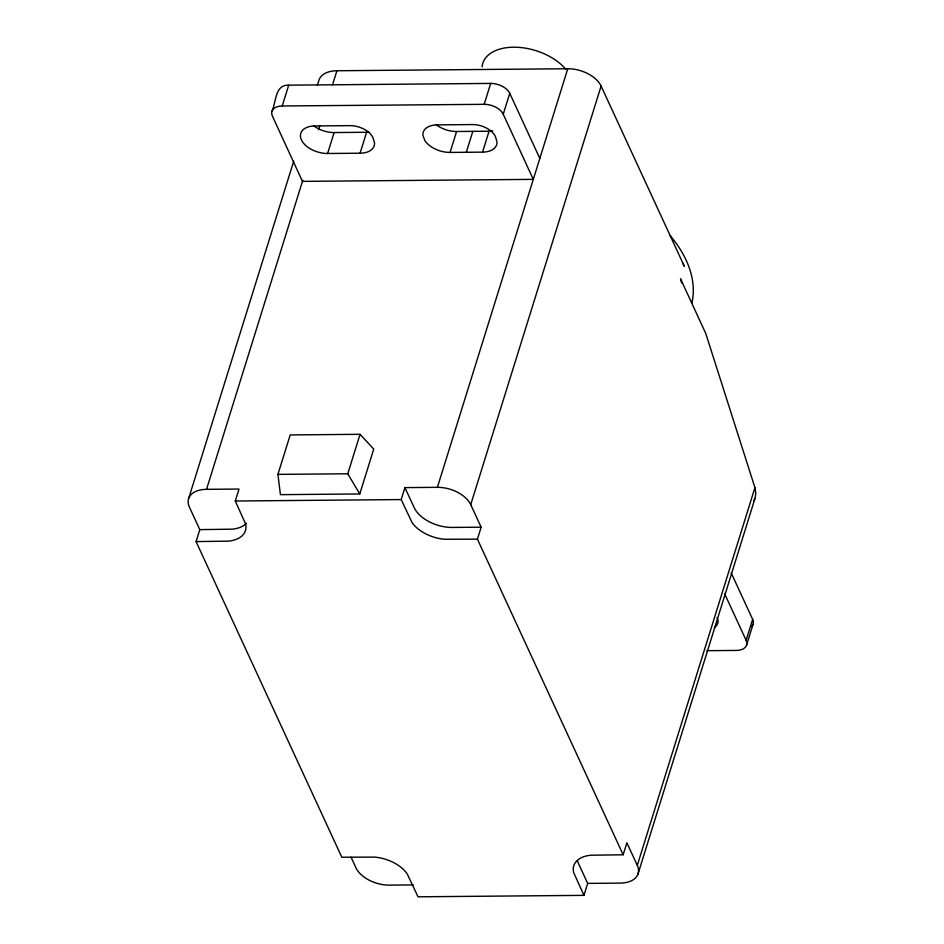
<?xml version="1.0" encoding="UTF-8"?>
<svg xmlns="http://www.w3.org/2000/svg" width="944" height="944" viewBox="0 0 944 944"><rect width="100%" height="100%" fill="white"/><g stroke="black" fill="none" stroke-linecap="round" stroke-linejoin="round"><path stroke-width="1.42" d="M637.955 874.156L754.976 498.432L755.849 493.228L754.929 487.647L705.758 333.444L680.53 278.799L681.674 283.023M272.037 111.097C276.179 102.271 274.846 84.488 288.699 85.172L490.691 83.414A15.6 9.298 17.3 0 1 509.748 93.303L539.826 158.439M282.221 105.976L484.178 104.324A15.6 9.298 17.3 0 1 503.235 114.224L533.301 179.372L302.458 181.378L272.427 116.124A15.6 9.298 17.3 0 1 282.221 105.976L288.699 85.172M188.717 498.29L293.714 161.176M317.349 85.326L319.096 79.709A27.305 16.284 17.3 0 1 336.914 70.753L567.757 68.747A27.305 16.284 17.3 0 1 601.104 86.057L684.388 266.42A152.126 90.707 17.3 0 0 682.618 262.786M577.457 860.739A31.211 18.609 17.3 0 0 578.424 863.359L587.675 883.395L583.947 895.36L418.027 896.8L407.324 874.144A31.211 18.609 17.3 0 0 374.508 857.105L341.811 857.223L196.069 541.596L199.798 529.631L189.39 507.081A27.305 16.284 17.3 0 1 206.535 489.334L302.788 180.316M318.541 129.741L319.851 125.528M332.536 84.795L336.914 70.753M327.603 153.494L360.065 153.211A21.452 12.791 17.3 0 0 374.52 142.827L372.915 137.541A18.833 11.234 17.3 0 0 349.941 125.635L314.883 125.941A21.452 12.791 17.3 0 0 300.487 134.603L300.44 136.314A21.452 12.791 17.3 0 0 327.603 153.494L334.129 132.561L366.591 132.278A21.452 12.791 17.3 0 0 369.128 132.136M196.069 541.596L228.613 541.136A31.211 18.609 17.3 0 0 245.487 523.672L235.28 501.004L238.997 489.051L206.535 489.334M360.065 153.211L366.591 132.278M277.925 474.384L290.221 434.924L360.053 434.311L373.741 449.12L359.77 493.96L280.427 494.656L277.925 474.384L347.758 473.782L359.77 493.96M347.758 473.782L360.053 434.311M450.076 152.421L482.537 152.137A21.452 12.791 17.3 0 0 496.981 141.765L495.388 136.479A18.833 11.234 17.3 0 0 472.401 124.561L437.355 124.868A21.452 12.791 17.3 0 0 422.9 135.252L424.871 140.621A21.452 12.791 17.3 0 0 450.076 152.421L456.589 131.499L489.051 131.216A21.452 12.791 17.3 0 0 492.803 130.909M466.301 152.279L472.826 131.358M484.178 104.324L490.691 83.414M482.537 152.137L489.051 131.216M503.235 114.224L509.748 93.303M477.416 539.142L444.718 539.26A31.211 18.609 17.3 0 1 411.903 522.221L401.2 499.565L404.917 487.611L437.391 487.328A27.305 16.284 17.3 0 1 470.726 504.639L481.145 527.189L477.416 539.142L623.158 854.78L590.614 855.229A31.211 18.609 17.3 0 0 573.74 872.704L583.947 895.36M437.391 487.328L567.757 68.747M470.726 504.639L601.104 86.057M623.158 854.78L626.887 842.815L637.294 865.365A27.305 16.284 17.3 0 1 620.137 883.112L587.675 883.395M637.294 865.365L754.929 487.647M706.844 650.687L736.332 650.428A15.6 9.298 17.3 0 0 746.126 640.292L752.651 619.358L731.163 572.843M746.515 645.318L753.029 624.385M753.69 500.686L754.976 498.432M199.798 529.631L232.342 529.171A31.211 18.609 17.3 0 0 246.349 523.33M235.28 501.004L401.2 499.565M481.145 527.189L452.282 527.436A31.211 18.609 17.3 0 1 414.18 507.648L404.917 487.611M413.283 884.917L389.294 885.118A27.305 16.284 17.3 0 1 355.947 867.807L351.05 857.199M724.65 593.764L746.126 640.292M717.098 617.529L718.077 620.22A21.452 12.791 17.3 0 1 714.396 627.642M752.651 619.358A15.6 9.298 17.3 0 1 751.695 626.486M669.78 235.198A152.126 90.707 17.3 0 1 691.928 302.776M456.589 131.499A21.452 12.791 17.3 0 1 436.234 124.761M334.129 132.561A21.452 12.791 17.3 0 1 313.75 125.812M482.089 66.847A46.811 27.907 17.3 0 1 515.872 47.224A46.811 27.907 17.3 0 1 565.692 69.113"/></g></svg>
